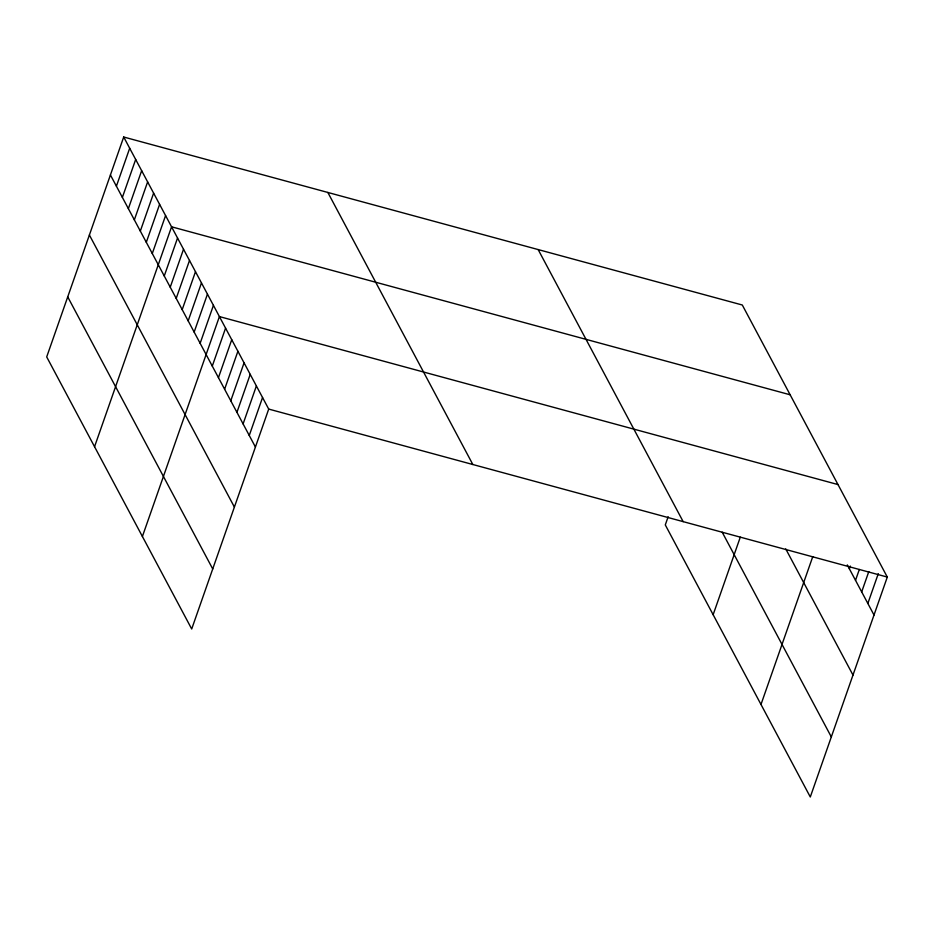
<?xml version="1.0" encoding="UTF-8"?>
<svg xmlns="http://www.w3.org/2000/svg" width="934" height="934" viewBox="0 0 934 934"><rect width="100%" height="100%" fill="white"/><g stroke="black" fill="none" stroke-linecap="round" stroke-linejoin="round"><path stroke-width="1.4" d="M123.708 137.018L46.7 356.928L191.703 628.991L268.712 409.08L123.708 137.018L742.296 305.009L887.3 577.072L810.292 796.982L665.288 524.92L668.16 516.724M116.4 186.193L129.686 148.249M122.377 197.413L135.675 159.469M128.367 208.632L141.653 170.688M134.344 219.864L147.63 181.908M140.322 231.083L153.62 193.14M146.311 242.303L159.597 204.359M152.289 253.523L165.575 215.579M94.556 446.709L171.564 226.799L790.152 394.79M164.256 275.974L177.542 238.03M170.233 287.193L183.519 249.25M176.211 298.413L189.509 260.469M182.2 309.644L195.486 271.689M188.178 320.864L201.464 282.92M194.155 332.084L207.453 294.14M200.145 343.303L213.431 305.36M142.4 536.49L219.408 316.579L837.996 484.571M212.287 366.093L225.573 328.149M218.451 377.651L231.737 339.707M224.615 389.221L237.901 351.266M230.768 400.779L244.066 362.836M236.932 412.349L250.219 374.394M243.097 423.908L256.383 385.964M249.261 435.466L262.547 397.522M713.144 614.7L740.288 537.167M760.988 704.481L812.767 556.641M849.356 568.771L850.314 566.062M855.521 580.341L859.315 569.495M861.685 591.899L868.807 571.573M867.849 603.457L878.287 573.651M268.712 409.08L887.3 577.072M847.301 564.918L874.014 615.027M785.739 548.9L852.987 675.072M722.204 532.205L831.318 736.938M538.159 249.576L683.163 521.639M327.846 192.462L472.849 464.525M110.422 174.973L255.426 447.036M89.395 235.018L234.399 507.08M67.727 296.884L212.73 568.946"/></g></svg>
